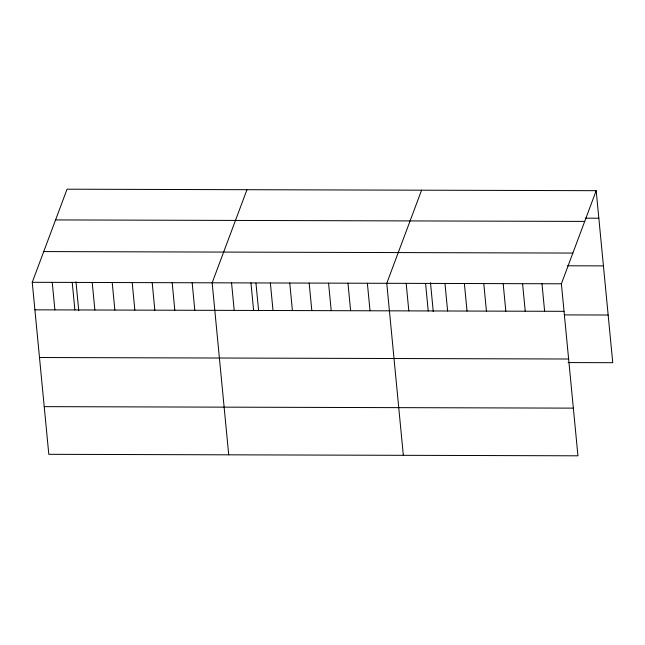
<?xml version="1.0" encoding="UTF-8"?>
<svg xmlns="http://www.w3.org/2000/svg" width="645" height="645" viewBox="0 0 645 645"><rect width="100%" height="100%" fill="white"/><g stroke="black" fill="none" stroke-linecap="round" stroke-linejoin="round"><path stroke-width="0.97" d="M596.19 190.686L561.384 283.792L577.944 455.805L48.81 454.314L32.25 282.3L67.056 189.195L596.19 190.686L612.75 362.7L568.124 362.571M246.962 189.703L212.157 282.808L228.717 454.822M421.572 190.194L386.766 283.3L403.335 455.314M585.257 218.171L598.834 218.212M55.567 219.921L584.701 221.412M43.739 251.574L572.865 253.066M567.535 265.788L603.43 265.893M32.25 282.3L561.384 283.792M34.903 309.834L564.036 311.325M564.504 314.897L608.162 315.018M39.49 357.515L568.624 359.007M44.223 406.64L573.357 408.132M541.977 283.736L544.63 311.269M522.579 283.687L525.232 311.213M503.181 283.631L505.825 311.164M483.774 283.574L486.427 311.108M464.376 283.518L467.028 311.051M444.969 283.469L447.622 310.995M430.481 282.736L433.271 311.632M425.571 283.413L428.224 310.938M406.173 283.357L408.817 310.89M367.368 283.244L370.02 310.777M347.969 283.195L350.614 310.721M328.563 283.139L331.216 310.672M309.165 283.082L311.817 310.616M289.758 283.026L292.411 310.559M270.36 282.978L273.012 310.503M255.96 283.211L258.564 310.181M250.961 282.921L253.606 310.447M231.555 282.865L234.208 310.398M192.162 282.752L194.814 310.285M172.175 282.695L174.827 310.229M152.188 282.639L154.84 310.172M132.201 282.583L134.845 310.116M112.206 282.526L114.858 310.06M92.219 282.47L94.871 310.003M75.965 281.744L78.746 310.64M72.232 282.413L74.876 309.947M52.237 282.357L54.889 309.89"/></g></svg>
